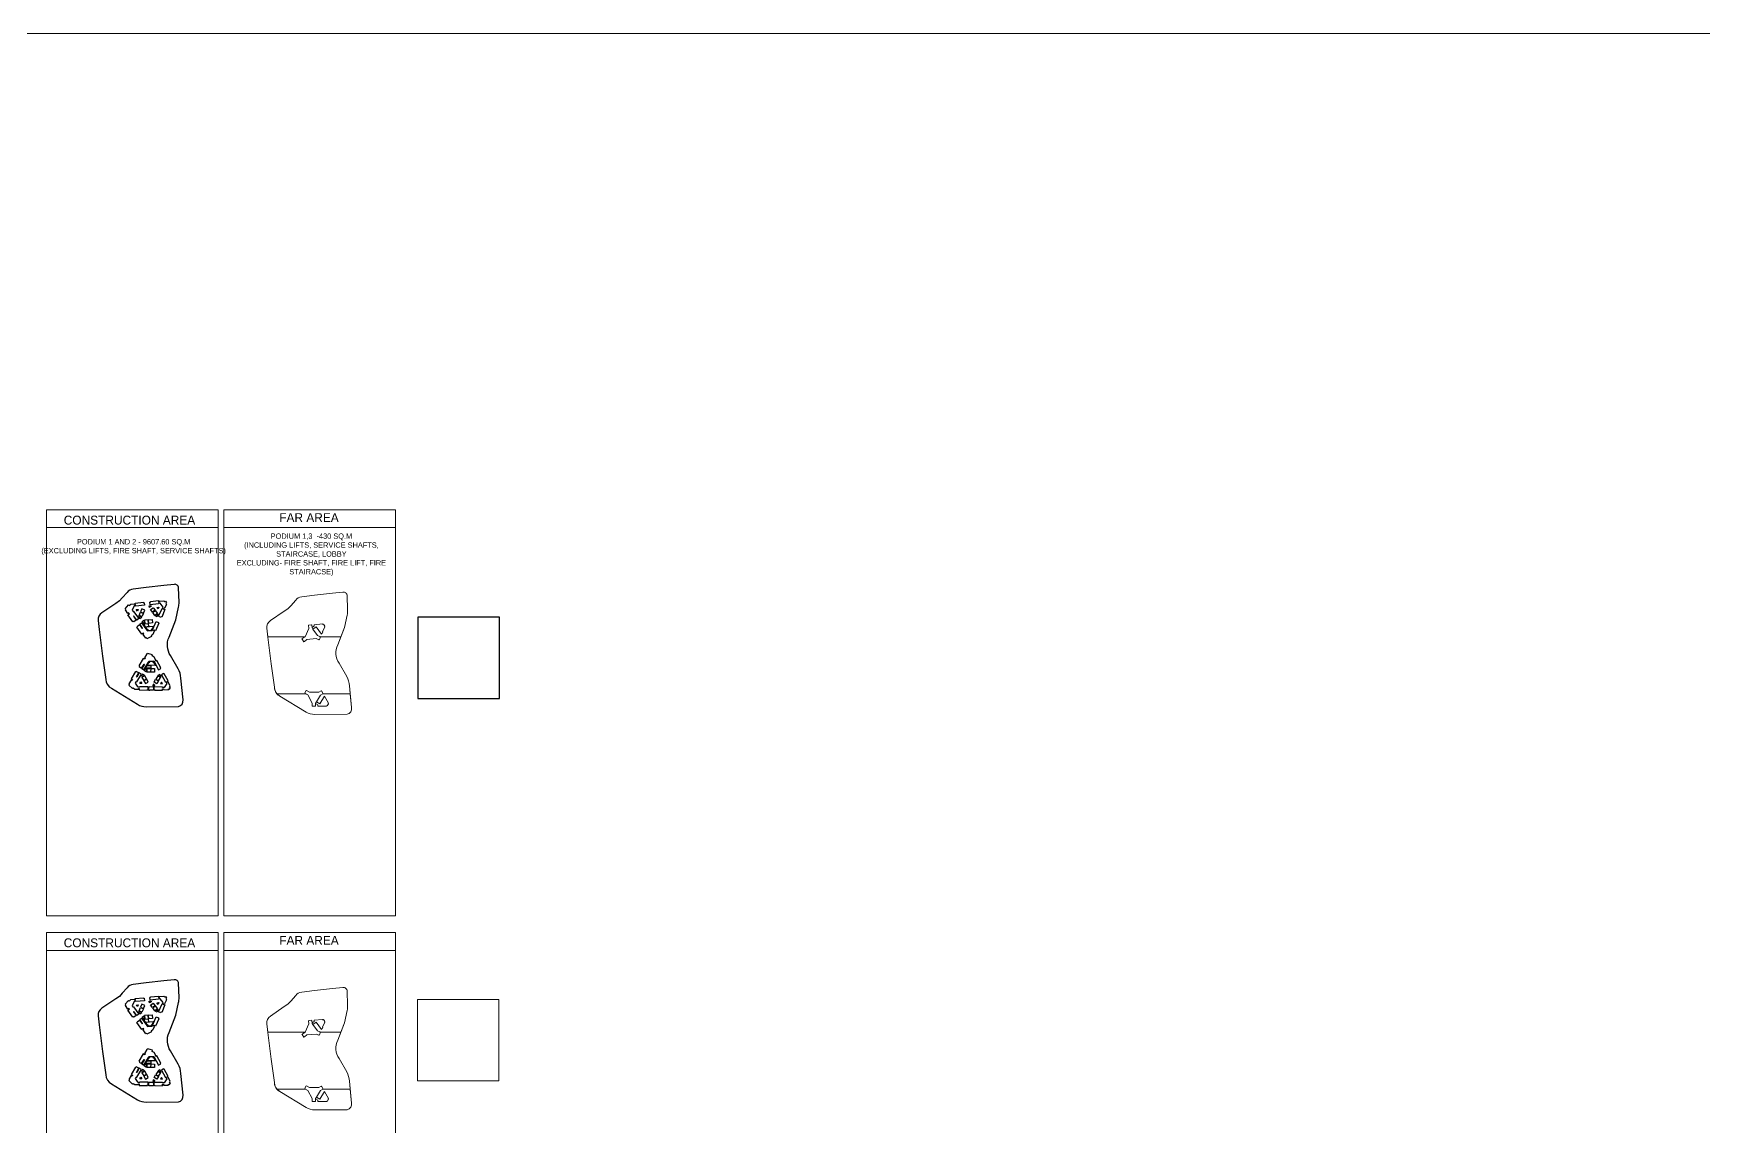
# Model space of a CAD drawing. Header units: metres. Extents: x 256329 to 886268, y -249371 to 355.
# Drawn here: x 282652 to 283905, y -465 to 355 of the extents above; entities that cross this region are included whole.
import ezdxf

# ---------------------------------------------------------------- set-up
doc = ezdxf.new("R2010")
doc.units = ezdxf.units.M
doc.header["$MEASUREMENT"] = 0
doc.linetypes.add('CONTINOUS', pattern=[0])
doc.layers.get('0').update_dxf_attribs({"lineweight": 18})
doc.layers.add('A-AREA-BUP LOBBY', color=49, linetype='Continuous', lineweight=0, plot=False)
doc.layers.add('A_TEXT', color=4, linetype='Continuous', lineweight=0, transparency=0.3)
doc.layers.add('BLK_1_FLR_1_BLT_UP_AREA', color=7, linetype='Continuous', true_color=0x995f4c)
doc.layers.add('BLK_1_FLR_1_BLT_UP_AREA_DEDUCT', color=7, linetype='Continuous', true_color=0x995f4c)
for name, color, linetype in [('BLK_1_FLR_1_STILT_FLOOR', 7, 'Continuous'), ('BLK_1_FLR_2_BLT_UP_AREA', 25, 'Continuous'), ('BLK_1_FLR_2_BLT_UP_AREA_DEDUCT', 25, 'Continuous')]:
    doc.layers.add(name, color=color, linetype=linetype)
doc.layers.add('BLK_1_FLR_2_STILT_FLOOR', color=7, linetype='Continuous', lineweight=0)
doc.styles.get("Standard").update_dxf_attribs({"font": 'arial.ttf'})

msp = doc.modelspace()

# ---------------------------------------------------------------- linework, layer by layer
for p, q in [((282662.263042, -15.867282, 101311.467758), (282791.068192, -15.867282, 101311.467758)), ((282795.14986, -15.867282, 101311.467758), (282923.95501, -15.867282, 101311.467758)), ((282662.263042, -332.870672, 101311.467758), (282791.068192, -332.870672, 101311.467758)), ((282795.14986, -332.870672, 101311.467758), (282923.95501, -332.870672, 101311.467758))]:
    msp.add_line(p, q)
at = {"ltscale": 0.05}
msp.add_lwpolyline([(281010.780852, 354.778975), (288832.566373, 354.778975), (288832.566373, -1784.942974), (281010.780852, -1784.942974)], close=True, dxfattribs=at)
at = {"elevation": 101311.467758}
for points in [[(282662.263042, -2.52112), (282791.068192, -2.52112), (282791.068192, -306.929556), (282662.263042, -306.929556)], [(282795.14986, -2.52112), (282923.95501, -2.52112), (282923.95501, -306.929556), (282795.14986, -306.929556)], [(282662.263042, -319.524509), (282791.068192, -319.524509), (282791.068192, -603.468754), (282662.263042, -603.468754)], [(282795.14986, -319.524509), (282923.95501, -319.524509), (282923.95501, -603.468754), (282795.14986, -603.468754)]]:
    msp.add_lwpolyline(points, close=True, dxfattribs=at)
at = {"layer": 'A-AREA-BUP LOBBY', "color": 30, "true_color": 0xf26722, "elevation": 101113.047509}
for points in [[(282827.473331, -91.310368), (282828.167396, -98.023167), (282830.717548, -117.972135), (282833.153761, -135.512355, 0.281271), (282837.371134, -142.190702), (282857.018239, -154.187271, 0.139446), (282863.423307, -155.967329), (282887.74044, -155.82064, 0.402239), (282891.065449, -150.804297), (282889.482359, -134.465497, 0.126137), (282887.377614, -127.493692), (282881.68757, -117.545865, -0.264211), (282880.633186, -103.748411), (282885.646461, -90.754115), (282887.724923, -81.382735, 0.062728), (282888.076416, -77.612685), (282887.726473, -66.791376, 0.440797), (282884.550253, -64.234625), (282876.727352, -65.026878), (282863.376348, -66.540384), (282853.650965, -67.755109, 0.219816), (282849.148043, -70.284316), (282845.444294, -74.37992), (282843.341785, -76.685902), (282840.632387, -78.51284), (282830.152646, -85.578635, 0.27692)], [(282827.473331, -387.849566), (282828.167396, -394.562365), (282830.717548, -414.511333), (282833.153761, -432.051553, 0.281271), (282837.371134, -438.729901), (282857.018239, -450.726469, 0.139446), (282863.423307, -452.506527), (282887.74044, -452.359838, 0.402239), (282891.065449, -447.343496), (282889.482359, -431.004695, 0.126137), (282887.377614, -424.032891), (282881.68757, -414.085063, -0.264211), (282880.633186, -400.287609), (282885.646461, -387.293313), (282887.724923, -377.921933, 0.062728), (282888.076416, -374.151883), (282887.726473, -363.330575, 0.440797), (282884.550253, -360.773824), (282876.727352, -361.566076), (282863.376348, -363.079582), (282853.650965, -364.294308, 0.219816), (282849.148043, -366.823515), (282845.444294, -370.919118), (282843.341785, -373.225101), (282840.632387, -375.052038), (282830.152646, -382.117833, 0.27692)]]:
    msp.add_lwpolyline(points, format="xyb", close=True, dxfattribs=at)
at = {"layer": 'A-AREA-BUP LOBBY', "color": 30, "true_color": 0xf26722}
for points in [[(282888.076416, -77.612685), (282887.726473, -66.791376, 0.440797), (282884.550253, -64.234625), (282876.727352, -65.026878), (282863.376348, -66.540384), (282853.650965, -67.755109, 0.219816), (282849.148043, -70.284316), (282845.444294, -74.37992), (282843.341785, -76.685902), (282840.632387, -78.51284), (282830.152646, -85.578635, 0.27692), (282827.473331, -91.310368), (282828.136979, -97.728988), (282856.07265, -97.728988), (282856.135671, -97.683364), (282858.924312, -91.383212), (282858.688736, -89.097981), (282858.960823, -89.069539), (282858.945228, -88.920352), (282860.934403, -88.712424), (282860.949997, -88.861611), (282861.224918, -88.833555), (282861.418941, -90.73476), (282862.970097, -89.609939), (282862.880267, -88.753403), (282869.356154, -88.100439), (282869.615988, -88.458634), (282869.90163, -88.249043), (282871.010433, -89.74287), (282870.705481, -89.96055), (282870.933647, -90.276223), (282869.316262, -93.902269), (282869.462373, -93.966558), (282868.894365, -95.233565), (282868.757071, -95.173155), (282868.47869, -95.783839), (282864.482245, -90.271979), (282862.067687, -91.938251), (282862.108966, -91.995182), (282865.546363, -96.730528), (282867.274457, -97.500742), (282867.602587, -97.648123), (282867.789107, -97.728988), (282882.955514, -97.728988), (282885.646461, -90.754115), (282887.724923, -81.382735, 0.062728)], [(282881.68757, -117.545865, -0.264211), (282880.633186, -103.748411), (282882.955514, -97.728988), (282867.789107, -97.728988), (282866.924622, -99.690546), (282866.783617, -99.628626), (282866.618818, -99.998118), (282864.487064, -99.055864), (282857.605844, -99.772991), (282855.697399, -101.157306), (282855.377938, -101.38902), (282853.98041, -99.474257), (282853.874027, -99.323313), (282854.520783, -98.852452), (282856.07265, -97.728988), (282828.136979, -97.728988), (282828.167396, -98.023167), (282830.717548, -117.972135), (282833.153761, -135.512355, 0.176993), (282835.011268, -140.36984), (282856.579066, -140.36984), (282856.069002, -140.065935), (282856.2346, -139.788001), (282855.990398, -139.64242), (282857.01344, -137.923858), (282857.257555, -138.069387), (282857.376174, -137.870492), (282859.500556, -139.136702), (282866.418415, -139.235103), (282868.376757, -138.146737), (282868.48293, -138.337033), (282868.61379, -138.263715), (282869.591414, -140.008611), (282869.459808, -140.080599), (282869.621678, -140.36984), (282890.054439, -140.36984), (282889.482359, -134.465497, 0.126137), (282887.377614, -127.493692)], [(282891.065449, -150.804297), (282890.054439, -140.36984), (282869.621678, -140.36984), (282867.654348, -141.480694), (282864.655198, -146.533756), (282867.17154, -148.035118), (282870.688069, -142.131974), (282873.629475, -147.394612), (282873.430946, -147.728973), (282873.814907, -147.960847), (282872.864777, -149.554898), (282872.479699, -149.325373), (282872.23928, -149.728179), (282865.746553, -149.627323), (282865.756785, -148.76822), (282864.092234, -147.776464), (282864.090285, -149.547768), (282864.094673, -149.739812), (282861.724282, -149.705194), (282861.538561, -149.701176), (282861.568386, -147.377033), (282858.196644, -141.33362), (282856.579066, -140.36984), (282835.011268, -140.36984, 0.099333), (282837.371134, -142.190702), (282857.018239, -154.187271, 0.139446), (282863.423307, -155.967329), (282887.74044, -155.82064, 0.402239)], [(282888.076416, -374.151883), (282887.726473, -363.330575, 0.440797), (282884.550253, -360.773824), (282876.727352, -361.566076), (282863.376348, -363.079582), (282853.650965, -364.294308, 0.219816), (282849.148043, -366.823515), (282845.444294, -370.919118), (282843.341785, -373.225101), (282840.632387, -375.052038), (282830.152646, -382.117833, 0.27692), (282827.473331, -387.849566), (282828.136979, -394.268186), (282856.07265, -394.268186), (282856.135671, -394.222563), (282858.924312, -387.92241), (282858.688736, -385.637179), (282858.960823, -385.608738), (282858.945228, -385.45955), (282860.934403, -385.251622), (282860.949997, -385.40081), (282861.224918, -385.372753), (282861.418941, -387.273959), (282862.970097, -386.149137), (282862.880267, -385.292601), (282869.356154, -384.639638), (282869.615988, -384.997832), (282869.90163, -384.788241), (282871.010433, -386.282068), (282870.705481, -386.499748), (282870.933647, -386.815422), (282869.316262, -390.441467), (282869.462373, -390.505756), (282868.894365, -391.772763), (282868.757071, -391.712354), (282868.47869, -392.323038), (282864.482245, -386.811178), (282862.067687, -388.477449), (282862.108966, -388.53438), (282865.546363, -393.269726), (282867.274457, -394.03994), (282867.602587, -394.187321), (282867.789107, -394.268186), (282882.955514, -394.268186), (282885.646461, -387.293313), (282887.724923, -377.921933, 0.062728)], [(282881.68757, -414.085063, -0.264211), (282880.633186, -400.287609), (282882.955514, -394.268186), (282867.789107, -394.268186), (282866.924622, -396.229745), (282866.783617, -396.167824), (282866.618818, -396.537316), (282864.487064, -395.595062), (282857.605844, -396.312189), (282855.697399, -397.696504), (282855.377938, -397.928218), (282853.98041, -396.013455), (282853.874027, -395.862511), (282854.520783, -395.39165), (282856.07265, -394.268186), (282828.136979, -394.268186), (282828.167396, -394.562365), (282830.717548, -414.511333), (282833.153761, -432.051553, 0.176993), (282835.011268, -436.909038), (282856.579066, -436.909038), (282856.069002, -436.605134), (282856.2346, -436.327199), (282855.990398, -436.181618), (282857.01344, -434.463056), (282857.257555, -434.608585), (282857.376174, -434.40969), (282859.500556, -435.675901), (282866.418415, -435.774301), (282868.376757, -434.685935), (282868.48293, -434.876231), (282868.61379, -434.802913), (282869.591414, -436.547809), (282869.459808, -436.619797), (282869.621678, -436.909038), (282890.054439, -436.909038), (282889.482359, -431.004695, 0.126137), (282887.377614, -424.032891)], [(282891.065449, -447.343496), (282890.054439, -436.909038), (282869.621678, -436.909038), (282867.654348, -438.019893), (282864.655198, -443.072954), (282867.17154, -444.574317), (282870.688069, -438.671172), (282873.629475, -443.933811), (282873.430946, -444.268171), (282873.814907, -444.500045), (282872.864777, -446.094097), (282872.479699, -445.864572), (282872.23928, -446.267377), (282865.746553, -446.166521), (282865.756785, -445.307418), (282864.092234, -444.315662), (282864.090285, -446.086966), (282864.094673, -446.27901), (282861.724282, -446.244392), (282861.538561, -446.240375), (282861.568386, -443.916231), (282858.196644, -437.872818), (282856.579066, -436.909038), (282835.011268, -436.909038, 0.099333), (282837.371134, -438.729901), (282857.018239, -450.726469, 0.139446), (282863.423307, -452.506527), (282887.74044, -452.359838, 0.402239)]]:
    msp.add_lwpolyline(points, format="xyb", close=True, dxfattribs=at)
for points, elevation in [([(282867.789107, -97.728988), (282866.924622, -99.690546), (282866.783617, -99.628626), (282866.618818, -99.998118), (282864.487064, -99.055864), (282857.605844, -99.772991), (282855.697399, -101.157306), (282855.377938, -101.38902), (282853.98041, -99.474257), (282853.874027, -99.323313), (282854.520783, -98.852452), (282856.135671, -97.683364), (282858.924312, -91.383212), (282858.688736, -89.097981), (282858.960823, -89.069539), (282858.945228, -88.920352), (282860.934403, -88.712424), (282860.949997, -88.861611), (282861.224918, -88.833555), (282861.455611, -91.094081), (282862.108966, -91.995182), (282865.546363, -96.730528), (282867.274457, -97.500742), (282867.602587, -97.648123)], 101412.646583), ([(282869.356154, -88.100439), (282862.93986, -88.747394), (282862.88079, -88.758396), (282862.970097, -89.609939), (282861.419513, -90.734346), (282861.455611, -91.094081), (282862.068689, -91.93756), (282864.482245, -90.271979), (282868.47869, -95.783839), (282868.757071, -95.173155), (282868.894365, -95.233565), (282869.462373, -93.966558), (282869.316262, -93.902269), (282870.933647, -90.276223), (282870.705481, -89.96055), (282871.010433, -89.74287), (282869.90163, -88.249043), (282869.615988, -88.458634)], 101412.682126), ([(282864.092564, -147.476363), (282864.090285, -149.547768), (282864.091381, -149.595724), (282864.089092, -149.73973), (282861.724282, -149.705194), (282861.724641, -149.703781), (282861.538561, -149.701176), (282861.568386, -147.377033), (282858.196644, -141.33362), (282856.069002, -140.065935), (282856.2346, -139.788001), (282855.990398, -139.64242), (282857.01344, -137.923858), (282857.257555, -138.069387), (282857.376174, -137.870492), (282859.500556, -139.136702), (282866.418415, -139.235103), (282868.376757, -138.146737), (282868.48293, -138.337033), (282868.61379, -138.263715), (282869.591414, -140.008611), (282869.459808, -140.080599), (282869.621678, -140.36984), (282867.654348, -141.480694), (282864.686104, -146.481686), (282864.092564, -147.476363)], 101407.630216), ([(282872.23928, -149.728179), (282872.479699, -149.325373), (282872.864777, -149.554898), (282873.814907, -147.960847), (282873.430946, -147.728973), (282873.629475, -147.394612), (282870.688069, -142.131974), (282867.17154, -148.035118), (282864.652873, -146.532369), (282864.092564, -147.476363), (282864.111345, -147.78785), (282865.756785, -148.76822), (282865.746553, -149.627323)], 101407.637315), ([(282867.789107, -394.268186), (282866.924622, -396.229745), (282866.783617, -396.167824), (282866.618818, -396.537316), (282864.487064, -395.595062), (282857.605844, -396.312189), (282855.697399, -397.696504), (282855.377938, -397.928218), (282853.98041, -396.013455), (282853.874027, -395.862511), (282854.520783, -395.39165), (282856.135671, -394.222563), (282858.924312, -387.92241), (282858.688736, -385.637179), (282858.960823, -385.608738), (282858.945228, -385.45955), (282860.934403, -385.251622), (282860.949997, -385.40081), (282861.224918, -385.372753), (282861.455611, -387.633279), (282862.108966, -388.53438), (282865.546363, -393.269726), (282867.274457, -394.03994), (282867.602587, -394.187321)], 101412.646583), ([(282869.356154, -384.639638), (282862.93986, -385.286593), (282862.88079, -385.297594), (282862.970097, -386.149137), (282861.419513, -387.273544), (282861.455611, -387.633279), (282862.068689, -388.476758), (282864.482245, -386.811178), (282868.47869, -392.323038), (282868.757071, -391.712354), (282868.894365, -391.772763), (282869.462373, -390.505756), (282869.316262, -390.441467), (282870.933647, -386.815422), (282870.705481, -386.499748), (282871.010433, -386.282068), (282869.90163, -384.788241), (282869.615988, -384.997832)], 101412.682126), ([(282864.092564, -444.015561), (282864.090285, -446.086966), (282864.091381, -446.134922), (282864.089092, -446.278929), (282861.724282, -446.244392), (282861.724641, -446.242979), (282861.538561, -446.240375), (282861.568386, -443.916231), (282858.196644, -437.872818), (282856.069002, -436.605134), (282856.2346, -436.327199), (282855.990398, -436.181618), (282857.01344, -434.463056), (282857.257555, -434.608585), (282857.376174, -434.40969), (282859.500556, -435.675901), (282866.418415, -435.774301), (282868.376757, -434.685935), (282868.48293, -434.876231), (282868.61379, -434.802913), (282869.591414, -436.547809), (282869.459808, -436.619797), (282869.621678, -436.909038), (282867.654348, -438.019893), (282864.686104, -443.020884), (282864.092564, -444.015561)], 101407.630216), ([(282872.23928, -446.267377), (282872.479699, -445.864572), (282872.864777, -446.094097), (282873.814907, -444.500045), (282873.430946, -444.268171), (282873.629475, -443.933811), (282870.688069, -438.671172), (282867.17154, -444.574317), (282864.652873, -443.071567), (282864.092564, -444.015561), (282864.111345, -444.327048), (282865.756785, -445.307418), (282865.746553, -446.166521)], 101407.637315)]:
    msp.add_lwpolyline(points, close=True, dxfattribs=dict(at, elevation=elevation))
at = {"layer": 'BLK_1_FLR_1_BLT_UP_AREA', "color": 14, "linetype": 'CONTINOUS', "elevation": 101113.047509}
msp.add_lwpolyline([(282701.063063, -85.473333), (282701.757127, -92.186132), (282704.30728, -112.135099), (282706.743492, -129.67532, 0.281271), (282710.960866, -136.353667), (282730.60797, -148.350236, 0.139446), (282737.013038, -150.130294), (282761.330171, -149.983605, 0.402239), (282764.65518, -144.967262), (282763.07209, -128.628461, 0.126137), (282760.967345, -121.656657), (282755.277301, -111.70883, -0.264211), (282754.222917, -97.911375), (282759.236192, -84.91708), (282761.314654, -75.5457, 0.062728), (282761.666147, -71.77565), (282761.316204, -60.954341, 0.440797), (282758.139984, -58.39759), (282750.317083, -59.189843), (282736.966079, -60.703348), (282727.240697, -61.918074, 0.219816), (282722.737775, -64.447281), (282719.034026, -68.542884), (282716.931516, -70.848867), (282714.222118, -72.675805), (282703.742378, -79.7416, 0.27692)], format="xyb", close=True, dxfattribs=at)
at = {"layer": 'BLK_1_FLR_1_BLT_UP_AREA_DEDUCT', "color": 14, "linetype": 'CONTINOUS'}
for points, elevation in [([(282731.437578, -84.113225), (282729.948195, -85.193475), (282727.735598, -82.142879), (282727.494731, -82.312511), (282729.591271, -85.203948), (282727.766979, -86.531675), (282727.475272, -86.120625), (282727.124374, -86.375201), (282723.368788, -81.197863), (282724.45806, -80.407716), (282724.094045, -79.915954), (282724.042257, -79.844562), (282723.404406, -80.307259), (282721.418379, -77.5782), (282721.757582, -77.137052), (282721.231728, -76.675452), (282723.751167, -73.860762), (282724.296045, -74.340627), (282725.45661, -73.298877), (282728.181872, -73.016043), (282728.234201, -73.5161), (282728.93023, -73.449218), (282728.826327, -72.46988), (282734.986279, -71.828852), (282735.022737, -72.179196), (282735.51815, -72.133613), (282735.723946, -74.111967), (282729.401892, -74.776494), (282729.369923, -74.472356), (282727.97729, -74.624693), (282726.50846, -77.818189), (282727.209076, -78.822046), (282727.471891, -78.643446)], 101215.340842), ([(282740.663244, -74.401442), (282740.727297, -74.81264), (282739.455434, -75.73345), (282739.330784, -74.537357)], 101316.562308), ([(282739.745493, -71.692972), (282740.242655, -71.641156), (282740.19928, -71.228203), (282746.2416, -70.597592), (282746.352126, -71.655658), (282747.048254, -71.583094), (282746.988486, -71.034144), (282750.333917, -70.684126), (282750.93354, -71.372854), (282751.50016, -70.961828), (282752.260516, -72.115557), (282751.694536, -72.5284), (282752.160812, -73.407225), (282750.845321, -76.347605), (282750.508709, -76.197009), (282750.28153, -76.695927), (282750.180394, -76.922629), (282749.244965, -76.505315), (282749.710526, -75.461737), (282747.606579, -72.561908), (282746.360768, -72.692356), (282746.391129, -72.984864), (282739.953267, -73.657427)], 101215.340842), ([(282731.095095, -77.159833), (282730.513728, -78.482285), (282729.651262, -77.308046)], 101316.55521), ([(282743.022696, -92.967382), (282742.812181, -93.449549), (282743.151551, -93.600824), (282742.076663, -96.012216), (282740.717631, -96.904113), (282741.006757, -97.546899), (282737.610298, -99.216412), (282737.339537, -98.576414), (282736.820681, -98.80648), (282734.766687, -95.965971), (282735.402191, -95.504994), (282734.991178, -94.938369), (282733.905012, -95.722484), (282730.151438, -90.542732), (282730.497981, -90.296379), (282730.208476, -89.888503), (282732.02654, -88.569747), (282734.123799, -91.460663), (282734.370606, -91.281665), (282732.162005, -88.236374), (282733.646076, -87.159829), (282737.632315, -92.655168), (282737.54432, -92.718998), (282737.978856, -93.318227), (282741.52513, -93.072439), (282741.811118, -92.432109)], 101311.683712), ([(282732.346615, -84.000092), (282733.720001, -83.004316), (282731.515184, -82.021121), (282731.28727, -82.532217)], 101316.562308), ([(282733.906567, -82.619132), (282731.678734, -81.654656), (282732.778674, -79.188864), (282735.0136, -80.187075)], 101316.562308), ([(282735.126972, -79.959876), (282736.113823, -77.750232), (282733.867866, -76.747164), (282732.88314, -78.954715)], 101316.480842), ([(282735.403139, -85.314179), (282735.677862, -87.970085), (282735.260204, -88.013687), (282734.026592, -86.312751)], 101215.383483), ([(282738.480898, -84.964154), (282735.795493, -85.244503), (282736.076315, -87.934442), (282738.76424, -87.65383)], 101215.340842), ([(282741.695775, -87.347785), (282739.012889, -87.627871), (282738.733213, -84.948917), (282741.418619, -84.668567)], 101215.340842), ([(282740.346317, -77.313821), (282742.330511, -75.880185), (282743.739256, -77.823233), (282741.757642, -79.255166)], 101316.562308), ([(282743.099052, -92.796066), (282743.022696, -92.967382), (282741.807968, -92.430717), (282741.950592, -92.107966), (282741.942704, -92.104481), (282744.582156, -86.210493), (282746.381641, -87.004903), (282746.198253, -87.419049), (282746.589789, -87.59527), (282744.074703, -93.227372), (282743.052664, -92.77538)], 101311.683712), ([(282743.884752, -78.026539), (282745.46959, -80.212469), (282743.486772, -81.645107), (282741.909753, -79.462462)], 101215.340842), ([(282745.705979, -80.53515), (282746.002504, -80.944871), (282745.252356, -82.634119), (282743.748733, -81.954189)], 101215.340842), ([(282746.549477, -75.546968), (282745.956896, -76.874486), (282745.103642, -75.697686)], 101316.562308), ([(282751.06082, -77.218295), (282748.659408, -82.887112), (282748.317301, -82.734097), (282748.127069, -83.15941), (282746.30973, -82.346562), (282748.913814, -76.511255), (282749.187086, -76.633167), (282749.244263, -76.505002), (282750.180394, -76.922629), (282750.220301, -76.843093)], 101215.340842), ([(282738.800542, -87.880354), (282735.030901, -88.273895), (282736.382633, -90.137324), (282739.008185, -89.870902)], 101311.510399), ([(282736.48773, -90.284928), (282742.548848, -89.668862), (282741.364573, -92.326406), (282740.845898, -92.365514), (282740.886459, -93.099144), (282738.936325, -93.247681), (282738.924933, -93.098114), (282738.64267, -93.119614), (282738.605135, -92.514568), (282738.128533, -92.544135)], 101311.510399), ([(282744.245492, -115.19221), (282742.958204, -112.887399), (282741.524477, -112.121323), (282741.791104, -111.267235), (282738.207898, -110.142095), (282738.01214, -110.765523), (282737.472247, -110.577088), (282735.680029, -113.594113), (282736.358834, -113.998712), (282736.000436, -114.600003), (282734.83248, -113.935276), (282731.57934, -119.414907), (282731.942873, -119.627215), (282731.686818, -120.056786), (282733.620736, -121.209475), (282735.456227, -118.145977), (282735.70667, -118.295231), (282733.774378, -121.537091), (282735.353939, -122.478579), (282738.836242, -116.636486), (282738.742809, -116.580794), (282739.127968, -115.941544), (282739.789837, -115.923073), (282742.675709, -115.870819), (282746.33251, -122.412448), (282748.069055, -121.44169), (282747.84955, -121.049029), (282748.077943, -120.92189), (282745.07328, -115.540994), (282744.264446, -115.992642), (282743.920516, -115.373918)], 101215.383483), ([(282738.575947, -137.264981), (282738.60301, -135.276137), (282732.246812, -135.182799), (282732.246812, -135.482725), (282730.841632, -135.462091), (282730.483361, -134.790625), (282729.089135, -132.407656), (282729.716028, -131.355946), (282729.976902, -131.505065), (282733.436646, -125.700707), (282731.85491, -124.757898), (282729.924797, -127.996017), (282729.666918, -127.8423), (282731.495567, -124.774403), (282729.561828, -123.621779), (282729.305618, -124.051173), (282728.941647, -123.836825), (282725.664615, -129.316237), (282726.809572, -129.999295), (282726.455045, -130.613848), (282725.773831, -130.207796), (282724.043705, -133.110345), (282724.446085, -133.493042), (282723.938988, -134.02622), (282726.718166, -136.584898), (282727.198396, -136.070077), (282728.450385, -137.009202), (282731.201293, -137.048781), (282731.19684, -136.537162), (282731.896413, -136.547112), (282731.882219, -137.581382), (282738.07043, -137.665832), (282738.07598, -137.258174)], 101215.426124), ([(282737.310971, -121.476798), (282737.273673, -124.145327), (282735.812509, -123.274404), (282736.887789, -121.470838)], 101215.426124), ([(282740.443384, -119.267671), (282740.412487, -121.27076), (282736.631541, -121.216981), (282737.81572, -119.231237)], 101311.510399), ([(282737.710993, -121.477974), (282740.41073, -121.515708), (282740.370358, -124.217118), (282737.671017, -124.179389)], 101215.426124), ([(282743.998763, -119.165563), (282737.902228, -119.082132), (282739.33442, -116.679601), (282739.810539, -116.662707), (282739.802257, -116.064975), (282742.038332, -116.033992), (282742.060348, -116.630001), (282742.580439, -116.62231)], 101316.562308), ([(282740.660705, -121.519202), (282743.360441, -121.556935), (282743.322885, -124.244017), (282740.620996, -124.209569)], 101215.426124), ([(282753.599043, -130.803666), (282750.595915, -125.414476), (282750.362174, -125.542502), (282750.142311, -125.150021), (282748.405316, -126.122793), (282751.523691, -131.700497), (282751.785564, -131.55413), (282752.411551, -132.674119), (282751.990744, -133.380086), (282750.576889, -135.751394), (282749.327371, -135.734671), (282749.321628, -135.433428), (282742.85362, -135.342562), (282742.825788, -137.323702), (282743.325595, -137.330602), (282743.319803, -137.742846), (282749.289483, -137.826731), (282749.304881, -136.75649), (282750.106434, -136.767568), (282750.098681, -137.328549), (282753.462033, -137.376318), (282753.983868, -136.679789), (282754.59613, -136.988912), (282755.218086, -135.757039), (282754.651298, -135.417164), (282755.037036, -134.499073), (282753.459633, -131.683842), (282753.137783, -131.863827), (282752.799054, -131.257215)], 101316.562308), ([(282733.009076, -131.387986), (282733.71733, -132.655837), (282732.265213, -132.636661)], 101316.562308), ([(282733.700787, -127.778747), (282735.808893, -126.599266), (282734.348943, -125.727801), (282733.425541, -127.286105)], 101215.426124), ([(282736.031499, -126.93295), (282733.933276, -128.1056), (282733.900361, -128.127885), (282735.209565, -130.488068), (282737.348768, -129.289938)], 101316.562308), ([(282737.468305, -129.510416), (282735.336806, -130.70594), (282736.516781, -132.814929), (282738.64938, -131.622226)], 101215.340842), ([(282742.421393, -137.848469), (282739.851757, -137.810735), (282739.848251, -138.040708), (282738.958994, -138.025259), (282739.005957, -135.266552), (282739.453392, -135.269837), (282739.455911, -135.103184), (282742.00624, -135.140634), (282742.00624, -135.310535), (282742.458562, -135.3173)], 101311.467758), ([(282743.515211, -134.543638), (282743.521361, -134.125657), (282742.171412, -133.322741), (282742.154854, -134.525499)], 101316.562308), ([(282745.023806, -132.921), (282742.917851, -131.666415), (282744.152367, -129.610843), (282746.252119, -130.859145)], 101215.426124), ([(282746.380069, -130.644368), (282747.757391, -128.332385), (282745.65464, -127.072421), (282744.274113, -129.389783)], 101215.426124), ([(282747.965495, -127.980457), (282748.22188, -127.543154), (282747.312409, -125.935215), (282745.886323, -126.741828)], 101215.426124), ([(282748.545709, -131.686077), (282747.890994, -132.785648), (282749.170369, -132.803714)], 101311.510399)]:
    msp.add_lwpolyline(points, close=True, dxfattribs=dict(at, elevation=elevation))
at = {"layer": 'BLK_1_FLR_1_STILT_FLOOR', "color": 14, "linetype": 'CONTINOUS'}
msp.add_lwpolyline([(282940.812135, -144.066248), (283001.862135, -144.066248), (283001.862135, -83.019777), (282940.812135, -83.019777)], close=True, dxfattribs=at)
at = {"layer": 'BLK_1_FLR_2_BLT_UP_AREA', "color": 14, "linetype": 'CONTINOUS', "elevation": 101113.047509}
msp.add_lwpolyline([(282701.063063, -382.012531), (282701.757127, -388.72533), (282704.30728, -408.674298), (282706.743492, -426.214518, 0.281271), (282710.960866, -432.892865), (282730.60797, -444.889434, 0.139446), (282737.013038, -446.669492), (282761.330171, -446.522803, 0.402239), (282764.65518, -441.506461), (282763.07209, -425.16766, 0.126137), (282760.967345, -418.195856), (282755.277301, -408.248028, -0.264211), (282754.222917, -394.450574), (282759.236192, -381.456278), (282761.314654, -372.084898, 0.062728), (282761.666147, -368.314848), (282761.316204, -357.49354, 0.440797), (282758.139984, -354.936789), (282750.317083, -355.729041), (282736.966079, -357.242547), (282727.240697, -358.457272, 0.219816), (282722.737775, -360.986479), (282719.034026, -365.082083), (282716.931516, -367.388065), (282714.222118, -369.215003), (282703.742378, -376.280798, 0.27692)], format="xyb", close=True, dxfattribs=at)
at = {"layer": 'BLK_1_FLR_2_BLT_UP_AREA_DEDUCT', "color": 14, "linetype": 'CONTINOUS'}
for points, elevation in [([(282731.437578, -380.652423), (282729.948195, -381.732673), (282727.735598, -378.682078), (282727.494731, -378.851709), (282729.591271, -381.743146), (282727.766979, -383.070873), (282727.475272, -382.659823), (282727.124374, -382.9144), (282723.368788, -377.737061), (282724.45806, -376.946915), (282724.094045, -376.455152), (282724.042257, -376.38376), (282723.404406, -376.846457), (282721.418379, -374.117398), (282721.757582, -373.67625), (282721.231728, -373.21465), (282723.751167, -370.39996), (282724.296045, -370.879825), (282725.45661, -369.838076), (282728.181872, -369.555241), (282728.234201, -370.055298), (282728.93023, -369.988416), (282728.826327, -369.009079), (282734.986279, -368.36805), (282735.022737, -368.718395), (282735.51815, -368.672811), (282735.723946, -370.651165), (282729.401892, -371.315693), (282729.369923, -371.011554), (282727.97729, -371.163891), (282726.50846, -374.357387), (282727.209076, -375.361244), (282727.471891, -375.182644)], 101215.340842), ([(282731.095095, -373.699031), (282730.513728, -375.021483), (282729.651262, -373.847244)], 101316.55521), ([(282735.126972, -376.499074), (282736.113823, -374.289431), (282733.867866, -373.286362), (282732.88314, -375.493913)], 101316.480842), ([(282740.663244, -370.94064), (282740.727297, -371.351839), (282739.455434, -372.272648), (282739.330784, -371.076555)], 101316.562308), ([(282739.745493, -368.23217), (282740.242655, -368.180354), (282740.19928, -367.767401), (282746.2416, -367.13679), (282746.352126, -368.194856), (282747.048254, -368.122292), (282746.988486, -367.573342), (282750.333917, -367.223324), (282750.93354, -367.912052), (282751.50016, -367.501026), (282752.260516, -368.654755), (282751.694536, -369.067599), (282752.160812, -369.946424), (282750.845321, -372.886804), (282750.508709, -372.736207), (282750.28153, -373.235126), (282750.180394, -373.461827), (282749.244965, -373.044513), (282749.710526, -372.000936), (282747.606579, -369.101106), (282746.360768, -369.231555), (282746.391129, -369.524062), (282739.953267, -370.196625)], 101215.340842), ([(282740.346317, -373.853019), (282742.330511, -372.419383), (282743.739256, -374.362432), (282741.757642, -375.794364)], 101316.562308), ([(282743.884752, -374.565737), (282745.46959, -376.751667), (282743.486772, -378.184306), (282741.909753, -376.001661)], 101215.340842), ([(282746.549477, -372.086166), (282745.956896, -373.413684), (282745.103642, -372.236884)], 101316.562308), ([(282751.06082, -373.757493), (282748.659408, -379.426311), (282748.317301, -379.273295), (282748.127069, -379.698609), (282746.30973, -378.885761), (282748.913814, -373.050453), (282749.187086, -373.172365), (282749.244263, -373.0442), (282750.180394, -373.461827), (282750.220301, -373.382291)], 101215.340842), ([(282743.022696, -389.50658), (282742.812181, -389.988747), (282743.151551, -390.140023), (282742.076663, -392.551414), (282740.717631, -393.443311), (282741.006757, -394.086098), (282737.610298, -395.75561), (282737.339537, -395.115612), (282736.820681, -395.345679), (282734.766687, -392.505169), (282735.402191, -392.044192), (282734.991178, -391.477567), (282733.905012, -392.261682), (282730.151438, -387.08193), (282730.497981, -386.835577), (282730.208476, -386.427701), (282732.02654, -385.108945), (282734.123799, -387.999861), (282734.370606, -387.820863), (282732.162005, -384.775572), (282733.646076, -383.699028), (282737.632315, -389.194366), (282737.54432, -389.258196), (282737.978856, -389.857425), (282741.52513, -389.611637), (282741.811118, -388.971307)], 101311.683712), ([(282732.346615, -380.539291), (282733.720001, -379.543514), (282731.515184, -378.560319), (282731.28727, -379.071415)], 101316.562308), ([(282733.906567, -379.15833), (282731.678734, -378.193854), (282732.778674, -375.728062), (282735.0136, -376.726273)], 101316.562308), ([(282735.403139, -381.853378), (282735.677862, -384.509283), (282735.260204, -384.552885), (282734.026592, -382.85195)], 101215.383483), ([(282738.800542, -384.419552), (282735.030901, -384.813093), (282736.382633, -386.676522), (282739.008185, -386.4101)], 101311.510399), ([(282738.480898, -381.503352), (282735.795493, -381.783701), (282736.076315, -384.47364), (282738.76424, -384.193028)], 101215.340842), ([(282736.48773, -386.824126), (282742.548848, -386.20806), (282741.364573, -388.865604), (282740.845898, -388.904712), (282740.886459, -389.638342), (282738.936325, -389.786879), (282738.924933, -389.637312), (282738.64267, -389.658812), (282738.605135, -389.053766), (282738.128533, -389.083333)], 101311.510399), ([(282741.695775, -383.886983), (282739.012889, -384.16707), (282738.733213, -381.488115), (282741.418619, -381.207766)], 101215.340842), ([(282743.099052, -389.335264), (282743.022696, -389.50658), (282741.807968, -388.969915), (282741.950592, -388.647164), (282741.942704, -388.64368), (282744.582156, -382.749691), (282746.381641, -383.544102), (282746.198253, -383.958247), (282746.589789, -384.134468), (282744.074703, -389.76657), (282743.052664, -389.314578)], 101311.683712), ([(282745.705979, -377.074349), (282746.002504, -377.484069), (282745.252356, -379.173317), (282743.748733, -378.493388)], 101215.340842), ([(282744.245492, -411.731409), (282742.958204, -409.426597), (282741.524477, -408.660522), (282741.791104, -407.806434), (282738.207898, -406.681293), (282738.01214, -407.304721), (282737.472247, -407.116287), (282735.680029, -410.133311), (282736.358834, -410.53791), (282736.000436, -411.139201), (282734.83248, -410.474474), (282731.57934, -415.954106), (282731.942873, -416.166413), (282731.686818, -416.595984), (282733.620736, -417.748674), (282735.456227, -414.685175), (282735.70667, -414.83443), (282733.774378, -418.076289), (282735.353939, -419.017778), (282738.836242, -413.175684), (282738.742809, -413.119993), (282739.127968, -412.480742), (282739.789837, -412.462271), (282742.675709, -412.410017), (282746.33251, -418.951646), (282748.069055, -417.980889), (282747.84955, -417.588227), (282748.077943, -417.461088), (282745.07328, -412.080192), (282744.264446, -412.53184), (282743.920516, -411.913117)], 101215.383483), ([(282743.998763, -415.704761), (282737.902228, -415.62133), (282739.33442, -413.2188), (282739.810539, -413.201905), (282739.802257, -412.604173), (282742.038332, -412.573191), (282742.060348, -413.169199), (282742.580439, -413.161508)], 101316.562308), ([(282738.575947, -433.804179), (282738.60301, -431.815335), (282732.246812, -431.721997), (282732.246812, -432.021923), (282730.841632, -432.001289), (282730.483361, -431.329823), (282729.089135, -428.946855), (282729.716028, -427.895145), (282729.976902, -428.044264), (282733.436646, -422.239905), (282731.85491, -421.297096), (282729.924797, -424.535215), (282729.666918, -424.381498), (282731.495567, -421.313601), (282729.561828, -420.160978), (282729.305618, -420.590371), (282728.941647, -420.376023), (282725.664615, -425.855435), (282726.809572, -426.538493), (282726.455045, -427.153046), (282725.773831, -426.746994), (282724.043705, -429.649544), (282724.446085, -430.03224), (282723.938988, -430.565418), (282726.718166, -433.124096), (282727.198396, -432.609275), (282728.450385, -433.5484), (282731.201293, -433.587979), (282731.19684, -433.076361), (282731.896413, -433.08631), (282731.882219, -434.12058), (282738.07043, -434.20503), (282738.07598, -433.797372)], 101215.426124), ([(282733.700787, -424.317946), (282735.808893, -423.138465), (282734.348943, -422.266999), (282733.425541, -423.825304)], 101215.426124), ([(282736.031499, -423.472148), (282733.933276, -424.644799), (282733.900361, -424.667084), (282735.209565, -427.027266), (282737.348768, -425.829136)], 101316.562308), ([(282737.310971, -418.015996), (282737.273673, -420.684525), (282735.812509, -419.813602), (282736.887789, -418.010036)], 101215.426124), ([(282740.443384, -415.806869), (282740.412487, -417.809958), (282736.631541, -417.756179), (282737.81572, -415.770436)], 101311.510399), ([(282737.710993, -418.017172), (282740.41073, -418.054906), (282740.370358, -420.756316), (282737.671017, -420.718588)], 101215.426124), ([(282740.660705, -418.0584), (282743.360441, -418.096134), (282743.322885, -420.783215), (282740.620996, -420.748767)], 101215.426124), ([(282753.599043, -427.342865), (282750.595915, -421.953674), (282750.362174, -422.081701), (282750.142311, -421.689219), (282748.405316, -422.661992), (282751.523691, -428.239695), (282751.785564, -428.093328), (282752.411551, -429.213317), (282751.990744, -429.919284), (282750.576889, -432.290592), (282749.327371, -432.273869), (282749.321628, -431.972626), (282742.85362, -431.88176), (282742.825788, -433.8629), (282743.325595, -433.8698), (282743.319803, -434.282044), (282749.289483, -434.36593), (282749.304881, -433.295688), (282750.106434, -433.306766), (282750.098681, -433.867748), (282753.462033, -433.915517), (282753.983868, -433.218987), (282754.59613, -433.52811), (282755.218086, -432.296237), (282754.651298, -431.956362), (282755.037036, -431.038272), (282753.459633, -428.22304), (282753.137783, -428.403025), (282752.799054, -427.796413)], 101316.562308), ([(282746.380069, -427.183567), (282747.757391, -424.871583), (282745.65464, -423.611619), (282744.274113, -425.928982)], 101215.426124), ([(282747.965495, -424.519655), (282748.22188, -424.082353), (282747.312409, -422.474414), (282745.886323, -423.281026)], 101215.426124), ([(282733.009076, -427.927184), (282733.71733, -429.195035), (282732.265213, -429.175859)], 101316.562308), ([(282737.468305, -426.049615), (282735.336806, -427.245138), (282736.516781, -429.354127), (282738.64938, -428.161424)], 101215.340842), ([(282742.421393, -434.387667), (282739.851757, -434.349933), (282739.848251, -434.579907), (282738.958994, -434.564457), (282739.005957, -431.80575), (282739.453392, -431.809035), (282739.455911, -431.642382), (282742.00624, -431.679832), (282742.00624, -431.849733), (282742.458562, -431.856498)], 101311.467758), ([(282743.515211, -431.082837), (282743.521361, -430.664856), (282742.171412, -429.86194), (282742.154854, -431.064697)], 101316.562308), ([(282745.023806, -429.460198), (282742.917851, -428.205613), (282744.152367, -426.150042), (282746.252119, -427.398343)], 101215.426124), ([(282748.545709, -428.225275), (282747.890994, -429.324847), (282749.170369, -429.342912)], 101311.510399)]:
    msp.add_lwpolyline(points, close=True, dxfattribs=dict(at, elevation=elevation))
at = {"layer": 'BLK_1_FLR_2_STILT_FLOOR', "color": 14, "linetype": 'CONTINOUS'}
msp.add_lwpolyline([(282940.416575, -430.75684), (283001.466575, -430.75684), (283001.466575, -369.710369), (282940.416575, -369.710369)], close=True, dxfattribs=at)

# ---------------------------------------------------------------- texts
at = {"layer": 'A_TEXT', "attachment_point": 9}
for s, insert, char_height, width in [('\\pxqc;{\\fCentury Gothic|b0|i0|c0|p34;\\H0.66667x;CONSTRUCTION AREA}', (282812.286154, -13.640074, 101311.467758), 10, 175.547662), ('\\pxqc;{\\fCentury Gothic|b0|i0|c0|p34;\\H0.66667x;FAR AREA}', (282946.897258, -11.685639, 101311.467758), 10, 175.547662), ('\\pxqc;{\\fCentury Gothic|b0|i0|c0|p34;\\H0.66667x;PODIUM 1 AND 2 - 9607.60 SQ.M\\P(EXCLUDING LIFTS, FIRE SHAFT, SERVICE SHAFTS)}', (282815.406101, -36.33416, 101311.467758), 6, 175.547662), ('\\pxqc;{\\fCentury Gothic|b0|i0|c0|p34;\\H0.66667x;PODIUM 1,3  -430 SQ.M\\P(INCLUDING LIFTS, SERVICE SHAFTS, STAIRCASE, LOBBY\\PEXCLUDING- FIRE SHAFT, FIRE LIFT, FIRE STAIRACSE)}', (282925.325943, -52.114506, 101311.467758), 6, 128.781069), ('\\pxqc;{\\fCentury Gothic|b0|i0|c0|p34;\\H0.66667x;CONSTRUCTION AREA}', (282812.286154, -330.643463, 101311.467758), 10, 175.547662), ('\\pxqc;{\\fCentury Gothic|b0|i0|c0|p34;\\H0.66667x;FAR AREA}', (282946.897258, -328.689028, 101311.467758), 10, 175.547662)]:
    msp.add_mtext(s, dxfattribs=dict(at, insert=insert, char_height=char_height, width=width))

doc.saveas('drawing.dxf')
